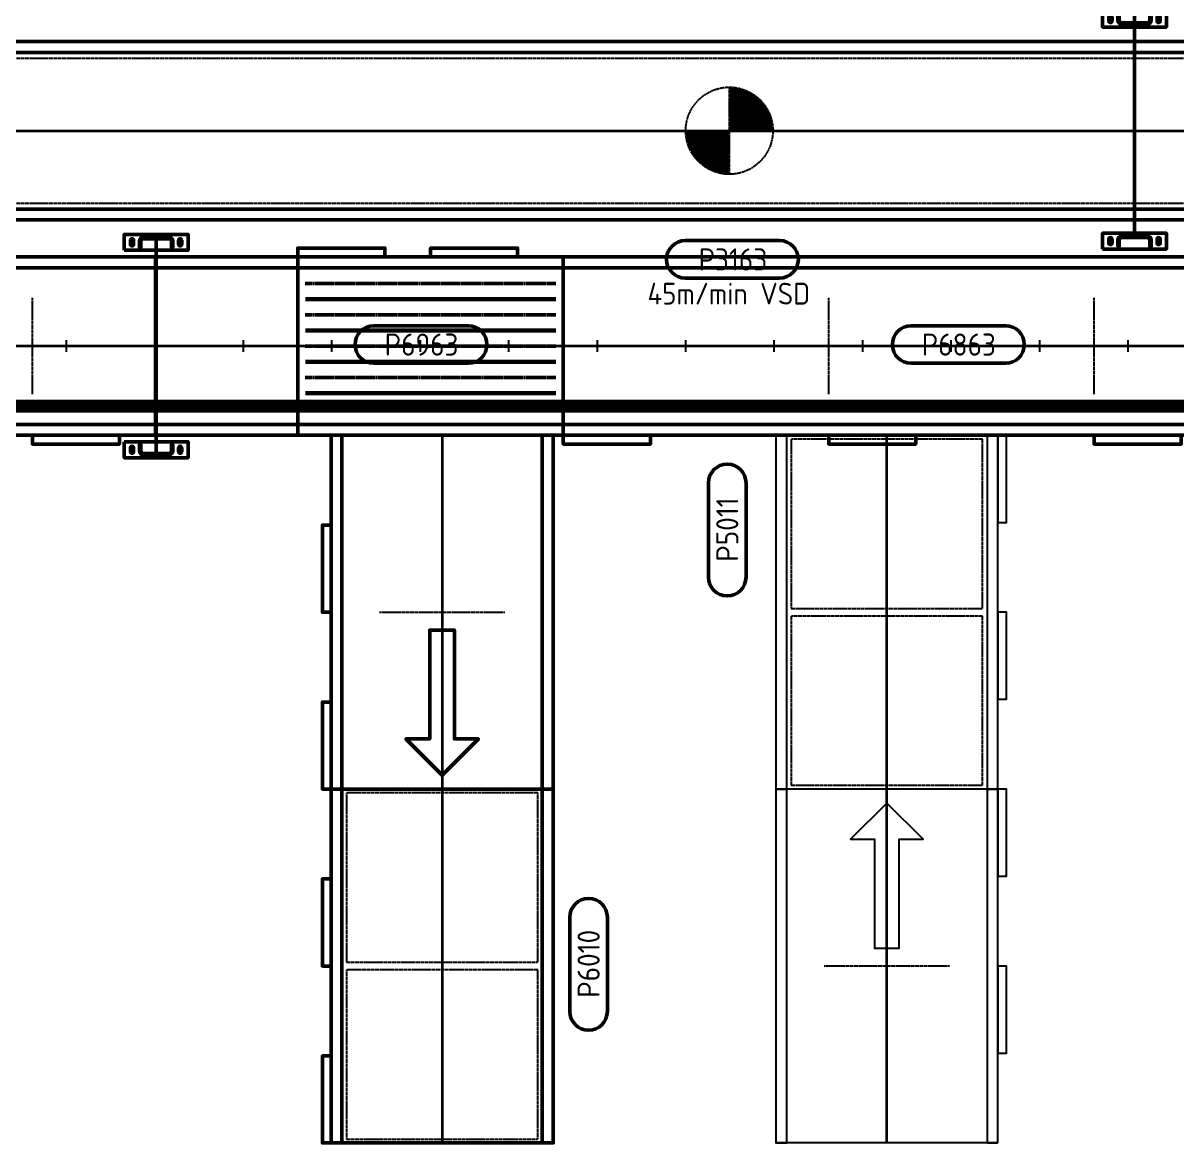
# Model space of a CAD drawing. Header units: millimetres. Extents: x 0 to 461941, y -159644 to 4828.
# Drawn here: x 180719 to 184693, y -42245 to -38386 of the extents above; entities that cross this region are included whole.
import ezdxf
from ezdxf.enums import TextEntityAlignment as Align

# ---------------------------------------------------------------- set-up
doc = ezdxf.new("R2010")
doc.units = ezdxf.units.MM
for name, pattern in [('Xref Conv Decant Empty Tote$0$AM_ISO02W050', [7.5, 6, -1.5]), ('Xref Conv Decant In$0$AM_ISO02W050', [7.5, 6, -1.5]), ('Xref Conv Decant In$0$AM_ISO08W050', [18, 12, -1.5, 3, -1.5]), ('Xref Conv Decant In$0$AM_ISO08W050x2', [9, 6, -0.75, 1.5, -0.75]), ('Xref Conv Decant In$0$CENTER', [7, 4, -1, 1, -1]), ('Xref Conv Decant Product Tote$0$AM_ISO02W050', [7.5, 6, -1.5]), ('Xref Conv Decant Product Tote$0$AM_ISO08W050', [18, 12, -1.5, 3, -1.5])]:
    doc.linetypes.add(name, pattern=pattern)
for name, color, linetype in [('AM_BOR', 4, 'Continuous'), ('Xref Conv Decant Empty Tote$0$Conv - Empty Tote', 35, 'Continuous'), ('Xref Conv Decant Empty Tote$0$Conveyor Detail', 150, 'Continuous'), ('Xref Conv Decant Empty Tote$0$P_Number2', 4, 'Continuous'), ('Xref Conv Decant In$0$Conveyor Detail', 150, 'Continuous'), ('Xref Conv Decant In$0$P_Number1', 4, 'Continuous')]:
    doc.layers.add(name, color=color, linetype=linetype)
for name, color, linetype, lineweight in [('Xref Conv Decant Empty Tote$0$Cont 2.5', 7, 'Continuous', 50), ('Xref Conv Decant Empty Tote$0$Conveyor Centreline', 2, 'Continuous', 35), ('Xref Conv Decant Empty Tote$0$Hidden', 9, 'Xref Conv Decant Empty Tote$0$AM_ISO02W050', 25), ('Xref Conv Decant Empty Tote$0$Text', 40, 'Continuous', 35), ('Xref Conv Decant In$0$Center', 7, 'Xref Conv Decant In$0$AM_ISO08W050', 50), ('Xref Conv Decant In$0$Cont 2.5', 7, 'Continuous', 50), ('Xref Conv Decant In$0$Conv Decant In Out', 5, 'Continuous', 50), ('Xref Conv Decant In$0$Conveyor Centreline', 2, 'Continuous', 35), ('Xref Conv Decant In$0$Hidden', 9, 'Xref Conv Decant In$0$AM_ISO02W050', 25), ('Xref Conv Decant In$0$Text', 40, 'Continuous', 35), ('Xref Conv Decant Product Tote$0$Cont 2.5', 7, 'Continuous', 50), ('Xref Conv Decant Product Tote$0$Conv- Product decant', 3, 'Continuous', 50), ('Xref Conv Decant Product Tote$0$Conveyor Centreline', 2, 'Continuous', 35), ('Xref Conv Decant Product Tote$0$Conveyor Speeds', 8, 'Xref Conv Decant Product Tote$0$AM_ISO08W050', 25), ('Xref Conv Decant Product Tote$0$Hidden', 9, 'Xref Conv Decant Product Tote$0$AM_ISO02W050', 25), ('Xref Conv Decant Product Tote$0$P_Number', 4, 'Continuous', 50), ('Xref Conv Decant Product Tote$0$Text', 40, 'Continuous', 35)]:
    doc.layers.add(name, color=color, linetype=linetype, lineweight=lineweight)
doc.styles.add('Xref Conv Decant Empty Tote$0$STANDARD', font='ISOCP.SHX')
doc.styles.add('Xref Conv Decant In$0$STANDARD', font='ISOCP.SHX')
doc.styles.add('Xref Conv Decant Product Tote$0$STANDARD', font='ISOCP.SHX')

# ---------------------------------------------------------------- blocks, each defined once
blk = doc.blocks.new('*U157')
blk.add_line((-307.5, 7315.2), (307.5, 7315.2))
for points in [[(-307.5, 0), (-307.5, 42976.8), (-270, 42976.8), (-270, 0)], [(270, 0), (270, 42976.8), (307.5, 42976.8), (307.5, 0)]]:
    blk.add_lwpolyline(points, close=True)
at = {"layer": 'Xref Conv Decant Empty Tote$0$Conveyor Centreline'}
blk.add_lwpolyline([(0, 0), (0, 42976.8)], dxfattribs=at)
at = {"layer": 'Xref Conv Decant Empty Tote$0$Conveyor Detail', "const_width": 45}
blk.add_lwpolyline([(207.5, 0), (207.5, 42976.8)], dxfattribs=at)
at = {"layer": 'Xref Conv Decant Empty Tote$0$Hidden'}
for p, q in [((-20, 7620), (20, 7620)), ((-20, 7315.2), (20, 7315.2)), ((-20, 7010.4), (20, 7010.4)), ((-20, 6705.6), (20, 6705.6)), ((-20, 6400.8), (20, 6400.8)), ((-20, 6096), (20, 6096)), ((-20, 5791.2), (20, 5791.2)), ((-20, 5486.4), (20, 5486.4)), ((-20, 5181.6), (20, 5181.6)), ((-20, 4876.8), (20, 4876.8)), ((-20, 4572), (20, 4572)), ((-20, 4267.2), (20, 4267.2)), ((-20, 3962.4), (20, 3962.4))]:
    blk.add_line(p, q, dxfattribs=at)
blk = doc.blocks.new('Xref Conv Decant Empty Tote$0$Pno2')
at = {"layer": 'Xref Conv Decant Empty Tote$0$Cont 2.5', "lineweight": 50}
blk.add_lwpolyline([(-6.47, 2.55), (6.32, 2.55, -1), (6.32, -2.54), (-6.47, -2.54, -1)], format="xyb", close=True, dxfattribs=at)
at = {"layer": 'Xref Conv Decant Empty Tote$0$Text', "color": 7, "style": 'Xref Conv Decant Empty Tote$0$STANDARD'}
blk.add_attdef('PNO', text='', height=3, dxfattribs=at).set_placement((0, 0), align=Align.MIDDLE)
blk = doc.blocks.new('*U166')
for p, q in [((0, -382.5), (0, 382.5)), ((1219.2, -382.5), (1219.2, 382.5))]:
    blk.add_line(p, q)
for points in [[(0, 345), (1219.2, 345), (1219.2, 382.5), (0, 382.5)], [(0, -382.5), (1219.2, -382.5), (1219.2, -345), (0, -345)], [(609.6, -382.5), (309.6, -382.5), (309.6, -412.5), (609.6, -412.5)], [(1219.2, -382.5), (919.2, -382.5), (919.2, -412.5), (1219.2, -412.5)]]:
    blk.add_lwpolyline(points, close=True)
at = {"layer": 'Xref Conv Decant Empty Tote$0$Conveyor Centreline'}
blk.add_lwpolyline([(0, 0), (1219.2, 0)], dxfattribs=at)
at = {"layer": 'Xref Conv Decant Empty Tote$0$Hidden'}
for points in [[(13.1, -330), (596.5, -330), (596.5, 330), (13.1, 330)], [(622.7, -330), (1206.1, -330), (1206.1, 330), (622.7, 330)]]:
    blk.add_lwpolyline(points, close=True, dxfattribs=at)
blk = doc.blocks.new('*U165')
for p, q in [((-1219.2, -382.5), (-1219.2, 382.5)), ((0, -382.5), (0, 382.5))]:
    blk.add_line(p, q)
for points in [[(0, 345), (-1219.2, 345), (-1219.2, 382.5), (0, 382.5)], [(0, -382.5), (-1219.2, -382.5), (-1219.2, -345), (0, -345)], [(-1219.2, -382.5), (-919.2, -382.5), (-919.2, -412.5), (-1219.2, -412.5)], [(-609.6, -382.5), (-309.6, -382.5), (-309.6, -412.5), (-609.6, -412.5)]]:
    blk.add_lwpolyline(points, close=True)
at = {"layer": 'Xref Conv Decant Empty Tote$0$Conveyor Centreline'}
blk.add_lwpolyline([(0, 0), (-1219.2, 0)], dxfattribs=at)
at = {"layer": 'Xref Conv Decant Empty Tote$0$Hidden'}
for p, q in [((-609.6, -215.5), (-609.6, 215.5)), ((0, -215.5), (0, 215.5))]:
    blk.add_line(p, q, dxfattribs=at)
blk = doc.blocks.new('*U145')
at = {"color": 0, "linetype": 'Continuous'}
blk.add_lwpolyline([(0, 0), (125, 125), (125, 42.5), (500, 42.5), (500, -42.5), (125, -42.5), (125, -125)], close=True, dxfattribs=at)
blk = doc.blocks.new('Xref Conv Decant Empty Tote')
at = {"layer": 'Xref Conv Decant Empty Tote$0$Conv - Empty Tote', "xscale": -1, "rotation": 90}
for name, p in [('*U157', (188487, -39499.1)), ('*U165', (183694.3, -42245)), ('*U145', (183694.3, -41073.7))]:
    blk.add_blockref(name, p, dxfattribs=at)
at = {"layer": 'Xref Conv Decant Empty Tote$0$Conv - Empty Tote', "rotation": 90}
blk.add_blockref('*U166', (183694.3, -41025.8), dxfattribs=at)
at = {"layer": 'Xref Conv Decant Empty Tote$0$P_Number2', "xscale": 25.4, "yscale": 25.4, "zscale": 25.4, "rotation": 90}
blk.add_blockref('Xref Conv Decant Empty Tote$0$Pno2', (183144.6, -40131.2), dxfattribs=at).add_auto_attribs({'PNO': 'P5011'})
blk = doc.blocks.new('*U301')
for points in [[(0, 307.5), (27500, 307.5), (27500, 270), (0, 270)], [(0, -270), (27500, -270), (27500, -307.5), (0, -307.5)]]:
    blk.add_lwpolyline(points, close=True)
at = {"layer": 'Xref Conv Decant Product Tote$0$Conveyor Centreline'}
blk.add_lwpolyline([(0, 0), (27500, 0)], dxfattribs=at)
at = {"layer": 'Xref Conv Decant Product Tote$0$Hidden'}
for p, q in [((17.5, 250), (27482.5, 250)), ((17.5, -250), (27482.5, -250))]:
    blk.add_line(p, q, dxfattribs=at)
at = {"layer": 'Xref Conv Decant Product Tote$0$Hidden', "const_width": 150}
for points in [[(23255.9, 75, -0.414214), (23330.8, 0, -0.414213)], [(23255.9, -75, -0.414214), (23180.9, 0, -0.414213)]]:
    blk.add_lwpolyline(points, format="xyb", dxfattribs=at)
at = {"layer": 'Xref Conv Decant Product Tote$0$Hidden'}
for points in [[(23255.9, 150), (23255.9, 0)], [(23255.9, 0), (23105.9, 0)], [(23405.9, 0), (23255.9, 0)], [(23255.9, 0), (23255.9, -150)]]:
    blk.add_lwpolyline(points, dxfattribs=at)
blk.add_circle((23255.9, 0), 150, dxfattribs=at)
blk = doc.blocks.new('Xref Conv Decant Product Tote$0$Pno2')
at = {"layer": 'Xref Conv Decant Product Tote$0$Cont 2.5', "lineweight": 50}
blk.add_lwpolyline([(-6.47, 2.55), (6.32, 2.55, -1), (6.32, -2.54), (-6.47, -2.54, -1)], format="xyb", close=True, dxfattribs=at)
at = {"layer": 'Xref Conv Decant Product Tote$0$Text', "color": 7, "style": 'Xref Conv Decant Product Tote$0$STANDARD'}
blk.add_attdef('PNO', text='', height=3, dxfattribs=at).set_placement((0, 0), align=Align.MIDDLE)
blk = doc.blocks.new('Xref Conv Decant Product Tote$0$SLOT BPLATE')
blk.add_lwpolyline([(-5.5, -7, 1), (5.5, -7), (5.5, 7, 1), (-5.5, 7)], format="xyb", close=True)
blk = doc.blocks.new('Xref Conv Decant Product Tote$0$BASE PLATE - TV')
blk.add_lwpolyline([(-110, 42.5), (110, 42.5), (110, -12.5), (-110, -12.5)], close=True)
blk.add_blockref('Xref Conv Decant Product Tote$0$SLOT BPLATE', (-83, 15))
at = {"xscale": -1}
blk.add_blockref('Xref Conv Decant Product Tote$0$SLOT BPLATE', (83, 15), dxfattribs=at)
blk = doc.blocks.new('Xref Conv Decant Product Tote$0$CHANNEL 115W- TV')
blk.add_lwpolyline([(57.5, 12.5, -0.414214), (45, 0), (-45, 0, -0.414214), (-57.5, 12.5), (-57.5, 35), (-52.5, 35), (-52.5, 12.5, 0.414214), (-45, 5), (45, 5, 0.414214), (52.5, 12.5), (52.5, 35), (57.5, 35)], format="xyb", close=True)
at = {"layer": 'Xref Conv Decant Product Tote$0$Hidden'}
for p, q in [((-27.5, 5), (-27.5, 0)), ((27.5, 5), (27.5, 0))]:
    blk.add_line(p, q, dxfattribs=at)
blk = doc.blocks.new('Xref Conv Decant Product Tote$0$STAND WMNT - TV')
for name, p in [('Xref Conv Decant Product Tote$0$BASE PLATE - TV', (0, 2.5)), ('Xref Conv Decant Product Tote$0$CHANNEL 115W- TV', (0, 0))]:
    blk.add_blockref(name, p)
blk = doc.blocks.new('*U382')
blk.add_line((5, 0), (745, 0))
at = {"rotation": 270}
blk.add_blockref('Xref Conv Decant Product Tote$0$STAND WMNT - TV', (0, 0), dxfattribs=at)
at = {"xscale": -1, "rotation": 90}
blk.add_blockref('Xref Conv Decant Product Tote$0$STAND WMNT - TV', (750, 0), dxfattribs=at)
blk = doc.blocks.new('Xref Conv Decant Product Tote$0$A$C3C53791A')
blk.add_line((110, 775), (110, 45))
at = {"rotation": 90}
blk.add_blockref('*U382', (110, 775), dxfattribs=at)
at = {"xscale": -1, "rotation": 180}
blk.add_blockref('Xref Conv Decant Product Tote$0$STAND WMNT - TV', (110, 45), dxfattribs=at)
blk = doc.blocks.new('Xref Conv Decant Product Tote')
at = {"layer": 'Xref Conv Decant Product Tote$0$Conv- Product decant'}
for name, p in [('Xref Conv Decant Product Tote$0$A$C3C53791A', (184437.5, -39165.1)), ('*U301', (159895.6, -38757.1))]:
    blk.add_blockref(name, p, dxfattribs=at)
at = {"layer": 'Xref Conv Decant Product Tote$0$P_Number', "xscale": 25.4, "yscale": 25.4, "zscale": 25.4}
blk.add_blockref('Xref Conv Decant Product Tote$0$Pno2', (183164.2, -39200.5), dxfattribs=at).add_auto_attribs({'PNO': 'P3163'})
at = {"layer": 'Xref Conv Decant Product Tote$0$Conveyor Speeds', "insert": (182869.8, -39281), "char_height": 75, "attachment_point": 1, "style": 'Xref Conv Decant Product Tote$0$STANDARD'}
blk.add_mtext_dynamic_manual_height_columns('45m/min VSD', width=1630.752, gutter_width=11.4, heights=[0], dxfattribs=at)
blk = doc.blocks.new('*U424')
at = {"linetype": 'Xref Conv Decant In$0$CENTER'}
for p, q in [((-216, 25.4), (-216, 889)), ((-108, 25.4), (-108, 889)), ((0, 25.4), (0, 889)), ((108, 25.4), (108, 889)), ((216, 25.4), (216, 889))]:
    blk.add_line(p, q, dxfattribs=at)
for points in [[(-307.5, 914.4), (-307.5, 614.4), (-337.5, 614.4), (-337.5, 914.4)], [(-307.5, 0), (-307.5, 914.4), (-270, 914.4), (-270, 0)], [(307.5, 0), (307.5, 914.4), (270, 914.4), (270, 0)], [(-307.5, 457.2), (-307.5, 157.2), (-337.5, 157.2), (-337.5, 457.2)]]:
    blk.add_lwpolyline(points, close=True)
at = {"layer": 'Xref Conv Decant In$0$Conveyor Centreline', "linetype": 'Xref Conv Decant In$0$CENTER'}
blk.add_line((0, 0), (0, 914.4), dxfattribs=at)
at = {"layer": 'Xref Conv Decant In$0$Conveyor Detail', "const_width": 15}
for points in [[(-162, 889), (-162, 25.4)], [(-54, 889), (-54, 25.4)], [(54, 889), (54, 25.4)], [(162, 889), (162, 25.4)]]:
    blk.add_lwpolyline(points, dxfattribs=at)
blk = doc.blocks.new('*U428')
for p, q in [((-2743.2, -307.5), (-2743.2, 307.5)), ((0, -307.5), (0, 307.5))]:
    blk.add_line(p, q)
for points in [[(0, 270), (-2743.2, 270), (-2743.2, 307.5), (0, 307.5)], [(0, -307.5), (-2743.2, -307.5), (-2743.2, -270), (0, -270)], [(-2743.2, -307.5), (-2443.2, -307.5), (-2443.2, -337.5), (-2743.2, -337.5)], [(-1828.8, -307.5), (-1528.8, -307.5), (-1528.8, -337.5), (-1828.8, -337.5)], [(-914.4, -307.5), (-614.4, -307.5), (-614.4, -337.5), (-914.4, -337.5)]]:
    blk.add_lwpolyline(points, close=True)
at = {"layer": 'Xref Conv Decant In$0$Conveyor Centreline'}
blk.add_lwpolyline([(0, 0), (-2743.2, 0)], dxfattribs=at)
at = {"layer": 'Xref Conv Decant In$0$Hidden'}
for p, q in [((-1828.8, -166), (-1828.8, 166)), ((-914.4, -166), (-914.4, 166)), ((0, -166), (0, 166))]:
    blk.add_line(p, q, dxfattribs=at)
blk = doc.blocks.new('Xref Conv Decant In$0$Pno2')
at = {"layer": 'Xref Conv Decant In$0$Cont 2.5', "lineweight": 50}
blk.add_lwpolyline([(-6.47, 2.55), (6.32, 2.55, -1), (6.32, -2.54), (-6.47, -2.54, -1)], format="xyb", close=True, dxfattribs=at)
at = {"layer": 'Xref Conv Decant In$0$Text', "color": 7, "style": 'Xref Conv Decant In$0$STANDARD'}
blk.add_attdef('PNO', text='', height=3, dxfattribs=at).set_placement((0, 0), align=Align.MIDDLE)
blk = doc.blocks.new('*U437')
for p, q in [((0, -382.5), (0, 382.5)), ((1219.2, -382.5), (1219.2, 382.5))]:
    blk.add_line(p, q)
for points in [[(0, 345), (1219.2, 345), (1219.2, 382.5), (0, 382.5)], [(0, -382.5), (1219.2, -382.5), (1219.2, -345), (0, -345)], [(609.6, -382.5), (309.6, -382.5), (309.6, -412.5), (609.6, -412.5)], [(1219.2, -382.5), (919.2, -382.5), (919.2, -412.5), (1219.2, -412.5)]]:
    blk.add_lwpolyline(points, close=True)
at = {"layer": 'Xref Conv Decant In$0$Conveyor Centreline'}
blk.add_lwpolyline([(0, 0), (1219.2, 0)], dxfattribs=at)
at = {"layer": 'Xref Conv Decant In$0$Hidden'}
for points in [[(13.1, -330), (596.5, -330), (596.5, 330), (13.1, 330)], [(622.7, -330), (1206.1, -330), (1206.1, 330), (622.7, 330)]]:
    blk.add_lwpolyline(points, close=True, dxfattribs=at)
blk = doc.blocks.new('*U423')
for p, q in [((-1219.2, -382.5), (-1219.2, 382.5)), ((0, -382.5), (0, 382.5))]:
    blk.add_line(p, q)
for points in [[(0, 345), (-1219.2, 345), (-1219.2, 382.5), (0, 382.5)], [(0, -382.5), (-1219.2, -382.5), (-1219.2, -345), (0, -345)], [(-1219.2, -382.5), (-919.2, -382.5), (-919.2, -412.5), (-1219.2, -412.5)], [(-609.6, -382.5), (-309.6, -382.5), (-309.6, -412.5), (-609.6, -412.5)]]:
    blk.add_lwpolyline(points, close=True)
at = {"layer": 'Xref Conv Decant In$0$Conveyor Centreline'}
blk.add_lwpolyline([(0, 0), (-1219.2, 0)], dxfattribs=at)
at = {"layer": 'Xref Conv Decant In$0$Hidden'}
for p, q in [((-609.6, -215.5), (-609.6, 215.5)), ((0, -215.5), (0, 215.5))]:
    blk.add_line(p, q, dxfattribs=at)
blk = doc.blocks.new('*U421')
at = {"color": 0, "linetype": 'Continuous'}
blk.add_lwpolyline([(0, 0), (125, 125), (125, 42.5), (500, 42.5), (500, -42.5), (125, -42.5), (125, -125)], close=True, dxfattribs=at)
blk = doc.blocks.new('Xref Conv Decant In$0$SLOT BPLATE')
blk.add_lwpolyline([(-5.5, -7, 1), (5.5, -7), (5.5, 7, 1), (-5.5, 7)], format="xyb", close=True)
at = {"layer": 'Xref Conv Decant In$0$Center', "linetype": 'Xref Conv Decant In$0$AM_ISO08W050x2', "lineweight": 50}
blk.add_line((-10, 0), (10, 0), dxfattribs=at)
at = {"layer": 'Xref Conv Decant In$0$Center', "lineweight": 50}
blk.add_line((0, 15.5), (0, -15.5), dxfattribs=at)
blk = doc.blocks.new('Xref Conv Decant In$0$BASE PLATE - TV')
blk.add_lwpolyline([(-110, 42.5), (110, 42.5), (110, -12.5), (-110, -12.5)], close=True)
blk.add_blockref('Xref Conv Decant In$0$SLOT BPLATE', (-83, 15))
at = {"xscale": -1}
blk.add_blockref('Xref Conv Decant In$0$SLOT BPLATE', (83, 15), dxfattribs=at)
blk = doc.blocks.new('Xref Conv Decant In$0$CHANNEL 115W- TV')
blk.add_lwpolyline([(57.5, 12.5, -0.414214), (45, 0), (-45, 0, -0.414214), (-57.5, 12.5), (-57.5, 35), (-52.5, 35), (-52.5, 12.5, 0.414214), (-45, 5), (45, 5, 0.414214), (52.5, 12.5), (52.5, 35), (57.5, 35)], format="xyb", close=True)
at = {"layer": 'Xref Conv Decant In$0$Center', "linetype": 'Xref Conv Decant In$0$AM_ISO08W050x2', "lineweight": 50}
blk.add_line((0, 8), (0, -3), dxfattribs=at)
at = {"layer": 'Xref Conv Decant In$0$Hidden'}
for p, q in [((-27.5, 5), (-27.5, 0)), ((27.5, 5), (27.5, 0))]:
    blk.add_line(p, q, dxfattribs=at)
blk = doc.blocks.new('Xref Conv Decant In$0$STAND WMNT - TV')
for name, p in [('Xref Conv Decant In$0$BASE PLATE - TV', (0, 2.5)), ('Xref Conv Decant In$0$CHANNEL 115W- TV', (0, 0))]:
    blk.add_blockref(name, p)
blk = doc.blocks.new('*U474')
blk.add_line((5, 0), (745, 0))
at = {"rotation": 270}
blk.add_blockref('Xref Conv Decant In$0$STAND WMNT - TV', (0, 0), dxfattribs=at)
at = {"xscale": -1, "rotation": 90}
blk.add_blockref('Xref Conv Decant In$0$STAND WMNT - TV', (750, 0), dxfattribs=at)
blk = doc.blocks.new('Xref Conv Decant In')
at = {"layer": 'Xref Conv Decant In$0$Conv Decant In Out'}
for name, p, rotation in [('*U474', (181177, -39874.1), 90), ('*U437', (182162.3, -41025.8), 270)]:
    blk.add_blockref(name, p, dxfattribs=dict(at, rotation=rotation))
at = {"layer": 'Xref Conv Decant In$0$Conv Decant In Out', "xscale": -1}
for name, p, rotation in [('*U424', (182579.6, -39499.1), 90), ('*U423', (182162.3, -39806.6), 270), ('*U421', (182162.3, -40977.9), 270)]:
    blk.add_blockref(name, p, dxfattribs=dict(at, rotation=rotation))
at = {"layer": 'Xref Conv Decant In$0$Conv Decant In Out'}
for p in [(181665.2, -39499.1), (185322.8, -39499.1)]:
    blk.add_blockref('*U428', p, dxfattribs=at)
at = {"layer": 'Xref Conv Decant In$0$P_Number1', "xscale": 25.4, "yscale": 25.4, "zscale": 25.4}
for p, values in [((182091.5, -39493.9), {'PNO': 'P6963'}), ((183942.5, -39493.9), {'PNO': 'P6863'})]:
    blk.add_blockref('Xref Conv Decant In$0$Pno2', p, dxfattribs=at).add_auto_attribs(values)
at = {"layer": 'Xref Conv Decant In$0$P_Number1', "xscale": 25.4, "yscale": 25.4, "zscale": 25.4, "rotation": 90}
blk.add_blockref('Xref Conv Decant In$0$Pno2', (182667, -41627.6), dxfattribs=at).add_auto_attribs({'PNO': 'P6010'})

msp = doc.modelspace()

# ---------------------------------------------------------------- block references
for name in ['Xref Conv Decant Empty Tote', 'Xref Conv Decant Product Tote']:
    msp.add_blockref(name, (0, 0))
at = {"layer": 'AM_BOR'}
for name in ['Xref Conv Decant Product Tote', 'Xref Conv Decant In']:
    msp.add_blockref(name, (0, 0), dxfattribs=at)

doc.saveas('drawing.dxf')
